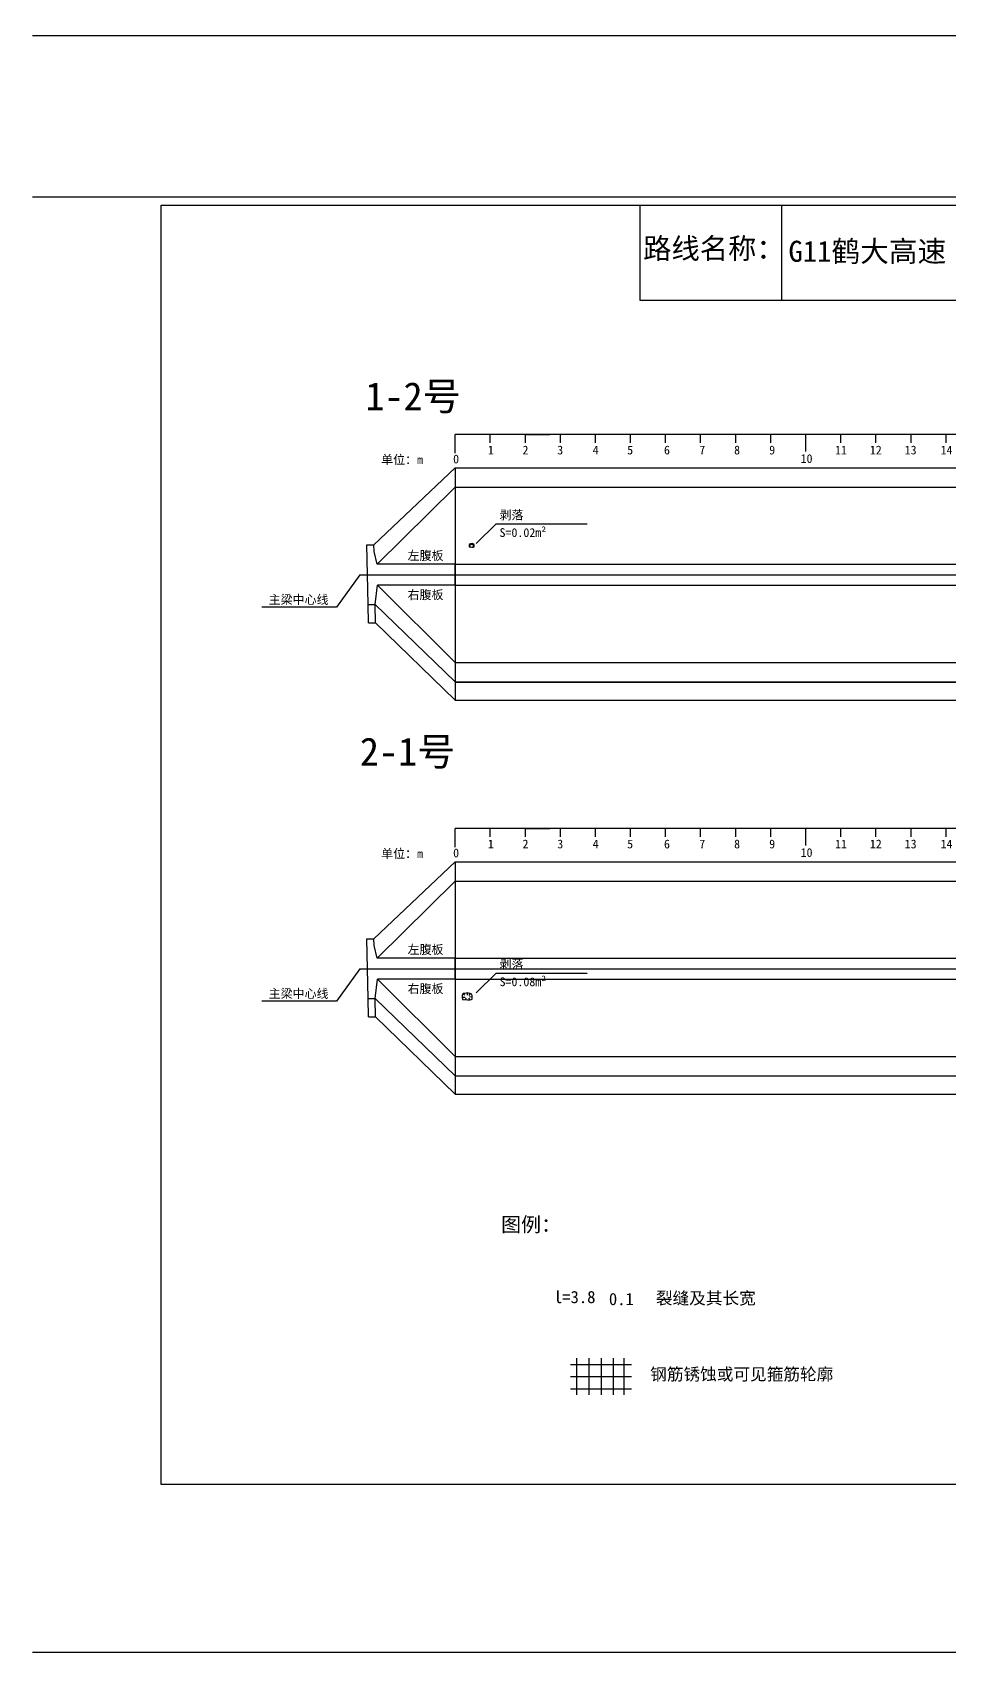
# Model space of a CAD drawing. Header units: millimetres. Extents: x -37 to 615, y -48 to 1658.
# Drawn here: x -36.8 to 224.5, y -47.9 to 414.1 of the extents above; entities that cross this region are included whole.
import ezdxf

# ---------------------------------------------------------------- set-up
doc = ezdxf.new("R2010")
doc.units = ezdxf.units.MM
for name, color, linetype in [('图层1', 7, 'Continuous'), ('病害', 5, 'Continuous'), ('轮廓', 3, 'Continuous')]:
    doc.layers.add(name, color=color, linetype=linetype)
doc.layers.add('虚线', color=7, linetype='Continuous', lineweight=30)
doc.styles.get("Standard").update_dxf_attribs({"font": ''})
doc.styles.add('汉字', font='')
doc.styles.get('Standard').set_extended_font_data('SimSun')
doc.styles.get('汉字').set_extended_font_data('SimSun')

# ---------------------------------------------------------------- blocks, each defined once
blk = doc.blocks.new('chi')
at = {"color": 0}
for p, q in [((1147.409, -3079.329), (1147.409, -3078.8)), ((1187.409, -3078.8), (1147.409, -3078.8)), ((1148.409, -3079.041), (1148.409, -3078.8)), ((1149.409, -3079.041), (1149.409, -3078.8)), ((1149.409, -3078.8), (1150.109, -3078.8)), ((1150.409, -3079.041), (1150.409, -3078.8)), ((1151.409, -3079.041), (1151.409, -3078.8)), ((1152.409, -3079.041), (1152.409, -3078.8)), ((1153.409, -3079.041), (1153.409, -3078.8)), ((1154.409, -3079.041), (1154.409, -3078.8)), ((1155.409, -3079.041), (1155.409, -3078.8)), ((1156.409, -3079.041), (1156.409, -3078.8)), ((1157.409, -3079.283), (1157.409, -3078.8)), ((1158.409, -3079.041), (1158.409, -3078.8)), ((1159.409, -3079.041), (1159.409, -3078.8)), ((1160.409, -3079.041), (1160.409, -3078.8)), ((1161.409, -3079.041), (1161.409, -3078.8)), ((1162.409, -3079.041), (1162.409, -3078.8)), ((1163.409, -3079.041), (1163.409, -3078.8)), ((1164.409, -3079.041), (1164.409, -3078.8)), ((1165.409, -3079.041), (1165.409, -3078.8)), ((1166.409, -3079.041), (1166.409, -3078.8)), ((1167.409, -3079.283), (1167.409, -3078.8)), ((1168.409, -3079.041), (1168.409, -3078.8)), ((1169.409, -3079.041), (1169.409, -3078.8)), ((1170.409, -3079.041), (1170.409, -3078.8)), ((1171.409, -3079.041), (1171.409, -3078.8)), ((1172.409, -3079.041), (1172.409, -3078.8)), ((1173.409, -3079.041), (1173.409, -3078.8)), ((1174.409, -3079.041), (1174.409, -3078.8)), ((1175.409, -3079.041), (1175.409, -3078.8)), ((1176.409, -3079.041), (1176.409, -3078.8)), ((1177.409, -3079.283), (1177.409, -3078.8)), ((1178.409, -3079.041), (1178.409, -3078.8)), ((1179.409, -3079.041), (1179.409, -3078.8)), ((1180.409, -3079.041), (1180.409, -3078.8)), ((1181.409, -3079.041), (1181.409, -3078.8)), ((1182.409, -3079.041), (1182.409, -3078.8)), ((1183.409, -3079.041), (1183.409, -3078.8)), ((1184.409, -3079.041), (1184.409, -3078.8)), ((1185.409, -3079.041), (1185.409, -3078.8)), ((1186.409, -3079.041), (1186.409, -3078.8)), ((1187.409, -3079.283), (1187.409, -3078.8))]:
    blk.add_line(p, q, dxfattribs=at)
for s, p in [('1', (1148.339, -3079.368)), ('2', (1149.328, -3079.368)), ('3', (1150.319, -3079.368)), ('4', (1151.329, -3079.368)), ('5', (1152.313, -3079.368)), ('6', (1153.363, -3079.368)), ('7', (1154.37, -3079.368)), ('8', (1155.363, -3079.368)), ('9', (1156.363, -3079.368)), ('11', (1158.242, -3079.368)), ('12', (1159.233, -3079.368)), ('13', (1160.227, -3079.368)), ('14', (1161.252, -3079.368)), ('15', (1162.233, -3079.368)), ('16', (1163.223, -3079.368)), ('17', (1164.224, -3079.368)), ('18', (1165.232, -3079.368)), ('19', (1166.238, -3079.368)), ('21', (1168.24, -3079.368)), ('22', (1169.264, -3079.368)), ('23', (1170.247, -3079.368)), ('24', (1171.24, -3079.368)), ('25', (1172.271, -3079.368)), ('26', (1173.258, -3079.368)), ('27', (1174.261, -3079.368)), ('28', (1175.236, -3079.368)), ('29', (1176.24, -3079.368)), ('31', (1178.261, -3079.368)), ('32', (1179.256, -3079.368)), ('33', (1180.243, -3079.368)), ('34', (1181.251, -3079.368)), ('35', (1182.269, -3079.368)), ('36', (1183.256, -3079.368)), ('37', (1184.269, -3079.368)), ('38', (1185.251, -3079.368)), ('39', (1186.242, -3079.368)), ('0', (1147.349, -3079.623)), ('10', (1157.259, -3079.613)), ('20', (1167.294, -3079.617)), ('30', (1177.262, -3079.613)), ('40', (1187.216, -3079.613))]:
    blk.add_text(s, height=0.25).set_placement(p)

msp = doc.modelspace()

# ---------------------------------------------------------------- linework, layer by layer
at = {"color": 0}
for p, q in [((0, 364.85), (529.17, 364.85)), ((0, 0), (0, 364.85)), ((136.5, 364.85), (136.5, 337.72)), ((136.5, 337.72), (529.17, 337.72)), ((60.65, 267.93), (83.82, 289.93)), ((83.82, 289.93), (83.82, 223.68)), ((83.82, 289.93), (483.82, 289.93)), ((61.57, 262.43), (83.82, 284.43)), ((56.57, 259.43), (49.96, 250.17)), ((83.82, 262.43), (483.82, 262.43)), ((61.64, 256.43), (83.82, 234.43)), ((83.82, 256.43), (483.82, 256.43)), ((49.96, 250.17), (28.63, 250.17)), ((60.99, 250.93), (83.82, 228.93)), ((61.09, 245.68), (83.82, 223.68)), ((83.82, 234.43), (483.82, 234.43)), ((83.82, 228.93), (483.82, 228.93)), ((83.82, 228.81), (483.82, 228.81)), ((83.82, 223.68), (483.82, 223.68)), ((60.65, 155.59), (83.82, 177.59)), ((83.82, 177.59), (83.82, 111.34)), ((83.82, 177.59), (483.82, 177.59)), ((61.57, 150.08), (83.82, 172.09)), ((83.82, 172.09), (483.82, 172.09)), ((83.82, 150.09), (483.82, 150.09)), ((56.57, 147.09), (49.96, 137.83)), ((61.64, 144.09), (83.82, 122.09)), ((83.82, 144.09), (483.82, 144.09)), ((49.96, 137.83), (28.63, 137.83)), ((60.99, 138.59), (83.82, 116.59)), ((61.09, 133.34), (83.82, 111.34)), ((83.82, 122.09), (483.82, 122.09)), ((83.82, 116.59), (483.82, 116.59)), ((83.82, 111.34), (483.82, 111.34)), ((529.17, 0), (0, 0))]:
    msp.add_line(p, q, dxfattribs=at)
msp.add_line((83.82, 284.43), (483.82, 284.43))
at = {"color": 7}
for p, q in [((87.94, 268.19), (88.2, 267.97)), ((88.5, 268.27), (88.49, 267.97)), ((88.96, 268.19), (88.76, 267.93)), ((87.8, 267.71), (88.22, 267.7)), ((88.27, 267.34), (88.41, 267.52)), ((88.91, 267.3), (88.8, 267.52)), ((89.23, 267.68), (88.85, 267.74)), ((85.8, 139.01), (86.64, 139)), ((86.07, 139.98), (86.59, 139.53)), ((86.75, 138.28), (87.02, 138.65)), ((87.21, 140.15), (87.18, 139.53)), ((88.13, 139.98), (87.71, 139.45)), ((88.02, 138.2), (87.79, 138.65)), ((88.67, 138.96), (87.9, 139.08))]:
    msp.add_line(p, q, dxfattribs=at)
at = {"color": 1}
for p, q in [((83.82, 259.43), (483.82, 259.43)), ((83.82, 147.09), (483.82, 147.09)), ((116.71, 34.25), (134.11, 34.25)), ((116.71, 34.25), (134.11, 34.25)), ((118.45, 35.99), (118.45, 25.55)), ((118.45, 35.99), (118.45, 25.55)), ((121.93, 35.99), (121.93, 25.55)), ((121.93, 35.99), (121.93, 25.55)), ((125.41, 35.99), (125.41, 25.55)), ((125.41, 35.99), (125.41, 25.55)), ((128.89, 35.99), (128.89, 25.55)), ((128.89, 35.99), (128.89, 25.55)), ((131.87, 36.02), (131.87, 25.57)), ((131.87, 36.02), (131.87, 25.57)), ((116.71, 30.77), (134.11, 30.77)), ((116.71, 30.77), (134.11, 30.77)), ((116.71, 27.29), (134.11, 27.29)), ((116.71, 27.29), (134.11, 27.29))]:
    msp.add_line(p, q, dxfattribs=at)
at = {"color": 3}
for points in [[(-36.77, 828.19), (615.38, 828.19), (615.38, 367.07), (-36.77, 367.07)], [(-36.77, 413.19), (615.38, 413.19), (615.38, -47.93), (-36.77, -47.93)]]:
    msp.add_lwpolyline(points, dxfattribs=at)
at = {"color": 7}
for points in [[(89.8, 268.3), (95.46, 273.96), (121.46, 273.96)], [(88.61, 268.27), (88.4, 268.27), (88.18, 268.22), (87.94, 268.19), (87.8, 267.98), (87.8, 267.71), (87.83, 267.38), (87.99, 267.38), (88.56, 267.3), (88.91, 267.3), (89.13, 267.35), (89.21, 267.41), (89.23, 267.68), (89.23, 267.92), (89.13, 268.11), (88.96, 268.19), (88.83, 268.22), (88.61, 268.3)], [(89.8, 140.2), (95.46, 145.86), (121.46, 145.86)], [(87.42, 140.15), (86.99, 140.15), (86.56, 140.04), (86.07, 139.98), (85.8, 139.55), (85.8, 139.01), (85.85, 138.36), (86.18, 138.36), (87.31, 138.2), (88.02, 138.2), (88.45, 138.31), (88.61, 138.42), (88.67, 138.96), (88.67, 139.44), (88.45, 139.82), (88.13, 139.98), (87.86, 140.04), (87.42, 140.2)]]:
    msp.add_lwpolyline(points, dxfattribs=at)
at = {"layer": '病害', "color": 5}
for p, q in [((136.5, 364.85), (136.5, 337.72)), ((136.5, 337.72), (386.58, 337.72))]:
    msp.add_line(p, q, dxfattribs=at)
at = {"layer": '病害', "color": 0}
msp.add_line((176.83, 364.85), (176.83, 337.72), dxfattribs=at)
at = {"layer": '虚线'}
for p, q in [((56.57, 259.43), (83.82, 259.43)), ((56.57, 147.09), (83.82, 147.09))]:
    msp.add_line(p, q, dxfattribs=at)
at = {"layer": '轮廓', "color": 5}
for p, q in [((58.99, 250.93), (58.65, 267.93)), ((58.65, 267.93), (60.65, 267.93)), ((60.69, 266.05), (60.65, 267.93)), ((61.57, 262.43), (60.69, 266.05)), ((83.82, 262.43), (61.57, 262.43)), ((83.82, 256.43), (83.82, 262.43)), ((60.99, 250.93), (61.63, 256.43)), ((83.82, 256.43), (61.63, 256.43)), ((58.99, 250.93), (60.99, 250.93)), ((59.09, 245.68), (58.99, 250.93)), ((61.09, 245.68), (60.99, 250.93)), ((59.09, 245.68), (61.09, 245.68)), ((58.99, 138.59), (58.65, 155.59)), ((58.65, 155.59), (60.65, 155.59)), ((60.69, 153.71), (60.65, 155.59)), ((61.57, 150.08), (60.69, 153.71)), ((83.82, 150.08), (61.57, 150.08)), ((83.82, 144.08), (83.82, 150.08)), ((60.99, 138.59), (61.63, 144.09)), ((83.82, 144.09), (61.63, 144.09)), ((58.99, 138.59), (60.99, 138.59)), ((59.09, 133.34), (58.99, 138.59)), ((61.09, 133.34), (60.99, 138.59)), ((59.09, 133.34), (61.09, 133.34))]:
    msp.add_line(p, q, dxfattribs=at)

# ---------------------------------------------------------------- block references
at = {"xscale": 9.999999999994273, "yscale": 9.999999999994273, "zscale": 9.999999999994273}
for p in [(-11390.27, 31087.43), (-11390.27, 30975.09)]:
    msp.add_blockref('chi', p, dxfattribs=at)

# ---------------------------------------------------------------- texts
for s, p in [('单位：m', (62.7, 290.99)), ('左腹板', (70.24, 263.64)), ('右腹板', (70.24, 252.47)), ('主梁中心线', (30.63, 251.08)), ('单位：m', (62.7, 178.65)), ('左腹板', (70.24, 151.3)), ('主梁中心线', (30.63, 138.73)), ('右腹板', (70.24, 140.13))]:
    msp.add_text(s, height=2.5).set_placement(p)
at = {"color": 7}
for s, p in [('剥落', (96.46, 275.21)), ('S=0.02m²', (96.46, 270.21)), ('剥落', (96.46, 147.11)), ('S=0.08m²', (96.46, 142.11))]:
    msp.add_text(s, height=2.5, dxfattribs=at).set_placement(p)
at = {"attachment_point": 1, "style": '汉字'}
for s, insert, char_height, width in [('{\\C0;G11鹤大高速}', (178.87, 354.68), 6, 62.8604), ('{\\C0;1-2号}', (58.2, 314.34), 8, 49.3496), ('{\\C0;2-1号}', (56.63, 213.01), 8, 49.3496)]:
    msp.add_mtext(s, dxfattribs=dict(at, insert=insert, char_height=char_height, width=width))
at = {"layer": '图层1'}
msp.add_text('路线名称：', height=5.918, dxfattribs=at).set_placement((137.42, 349.54))
at = {"layer": '图层1', "attachment_point": 1}
for s, insert, char_height in [('图例：', (96.91, 76.23), 4.178), ('图例：', (96.91, 76.23), 4.178), ('l=3.8', (111.98, 55.21), 3.481), ('l=3.8', (111.98, 55.21), 3.481), ('0.1', (127.65, 54.63), 3.481), ('0.1', (127.65, 54.63), 3.481), ('裂缝及其长宽', (141.05, 54.88), 3.481), ('裂缝及其长宽', (141.05, 54.88), 3.481), ('钢筋锈蚀或可见箍筋轮廓', (139.42, 33.21), 3.4814), ('钢筋锈蚀或可见箍筋轮廓', (139.42, 33.21), 3.4814)]:
    msp.add_mtext(s, dxfattribs=dict(at, insert=insert, char_height=char_height))

doc.saveas('drawing.dxf')
